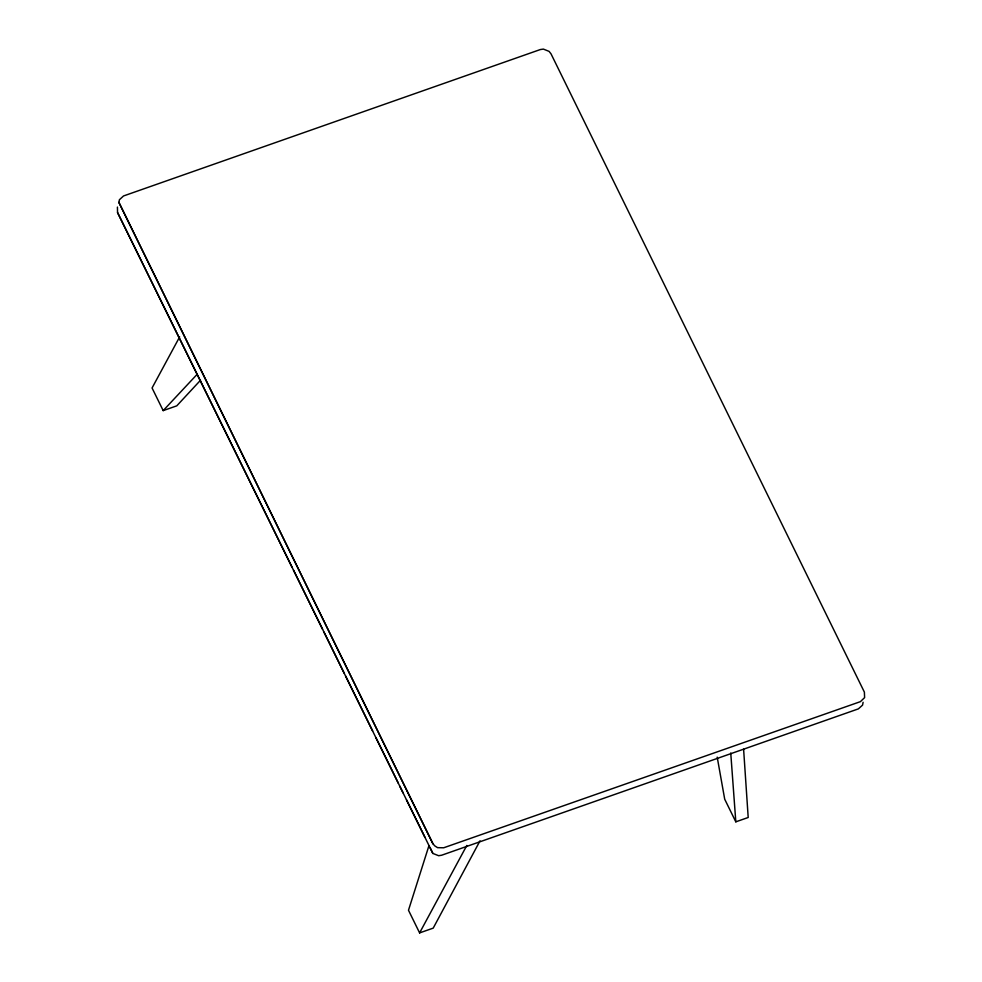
<?xml version="1.0" encoding="UTF-8"?>
<svg xmlns="http://www.w3.org/2000/svg" width="982" height="982" viewBox="0 0 982 982"><rect width="100%" height="100%" fill="white"/><g stroke="black" fill="none" stroke-linecap="round" stroke-linejoin="round"><path stroke-width="1.47" d="M117.423 207.079L117.545 212.554L432.866 853.432L438.647 855.715L441.655 855.224L858.366 708.881L862.552 705.125L863.117 702.29M118.92 202.452L119.399 199.751L123.536 195.958L540.346 49.542L543.39 49.1L549.073 51.371L551.012 53.826L864.381 692.114L864.614 697.613L860.404 701.651L443.68 847.785L437.591 847.662L434.817 845.907L432.939 843.784L118.92 202.452L432.939 843.784M428.876 845.907L408.487 910.253L419.609 932.9L433.209 928.125L480.038 840.788M179.669 336.851L152.063 387.976L163.184 410.611L176.785 405.836L200.512 380.243M419.609 932.9L466.818 845.453M163.184 410.611L197.382 374.056M717.204 757.134L724.704 799.201L735.813 821.836L748.198 817.49L743.607 749.229M117.545 212.554L292.12 567.375M293.483 570.125L322.575 629.266M323.925 632.015L344.228 673.271M345.578 676.021L372.644 731.025M376.032 737.912L398.361 783.292M399.711 786.042L403.099 792.916M406.474 799.79L424.752 836.922M430.165 847.932L432.866 853.432M730.743 752.985L735.813 821.836"/></g></svg>
